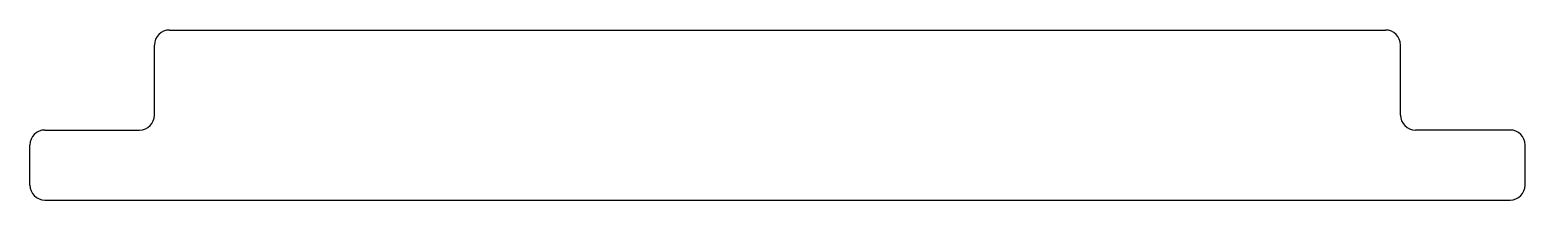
# Model space of a CAD drawing. Extents: x -13.5 to 16.5, y -1.8 to 1.6.
import ezdxf

# ---------------------------------------------------------------- set-up
doc = ezdxf.new("R2010")
doc.units = 0
doc.layers.get('0').update_dxf_attribs({"linetype": 'CONTINUOUS'})

msp = doc.modelspace()

# ---------------------------------------------------------------- linework, layer by layer
for p, q in [((-10.739, 1.586), (13.661, 1.586)), ((-11.039, -0.114), (-11.039, 1.286)), ((13.961, -0.114), (13.961, 1.286)), ((-13.239, -0.414), (-11.339, -0.414)), ((16.161, -0.414), (14.261, -0.414)), ((-13.539, -1.514), (-13.539, -0.714)), ((16.461, -1.514), (16.461, -0.714)), ((-13.239, -1.814), (16.161, -1.814))]:
    msp.add_line(p, q)
for centre, start, end in [((-10.739, 1.286), 90, 180), ((13.661, 1.286), 0, 90), ((-11.339, -0.114), 270, 0), ((14.261, -0.114), 180, 270), ((-13.239, -0.714), 90, 180), ((16.161, -0.714), 0, 90), ((-13.239, -1.514), 180, 270), ((16.161, -1.514), 270, 360)]:
    msp.add_arc(centre, 0.3, start, end)

doc.saveas('drawing.dxf')
